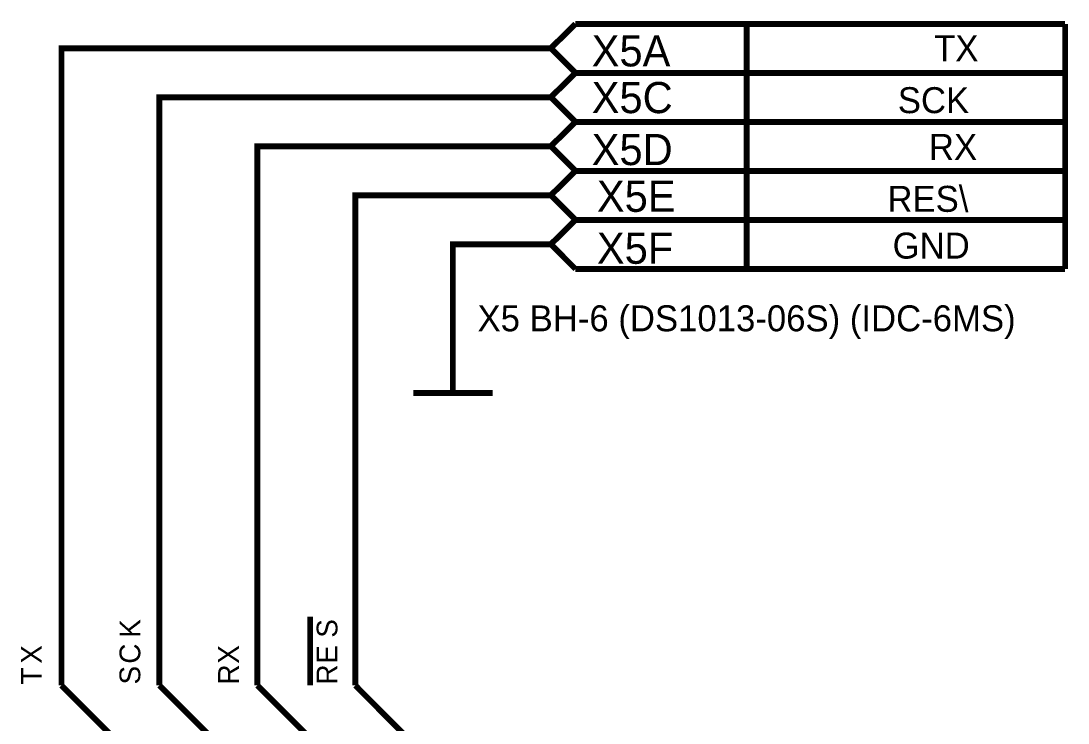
# Model space of a CAD drawing. Header units: millimetres. Extents: x 0 to 420, y 0 to 297.
# Drawn here: x 80.5 to 133.9, y 180.6 to 216.4 of the extents above; entities that cross this region are included whole.
import ezdxf

# ---------------------------------------------------------------- set-up
doc = ezdxf.new("R2010")
doc.units = ezdxf.units.MM
doc.layers.add('Sheet', color=255, linetype='Continuous')

msp = doc.modelspace()

# ---------------------------------------------------------------- linework, layer by layer
at = {"layer": 'Sheet', "const_width": 0.3}
for points in [[(107.549, 215), (108.807, 216.242)], [(108.807, 216.242), (133.799, 216.242)], [(117.546, 216.242), (117.546, 213.742)], [(133.799, 216.242), (133.799, 213.742)], [(105.05, 215), (82.573, 215), (82.573, 182.495)], [(107.549, 215), (105.05, 215)], [(108.807, 213.742), (107.549, 215)], [(107.549, 212.5), (108.807, 213.742)], [(133.799, 213.742), (108.807, 213.742)], [(108.807, 213.742), (133.799, 213.742)], [(117.546, 213.742), (117.546, 211.242)], [(133.799, 213.742), (133.799, 211.242)], [(105.05, 212.5), (87.572, 212.5), (87.572, 182.495)], [(107.549, 212.5), (105.05, 212.5)], [(108.807, 211.242), (107.549, 212.5)], [(107.549, 210), (108.807, 211.242)], [(133.799, 211.242), (108.807, 211.242)], [(108.807, 211.242), (133.799, 211.242)], [(117.546, 211.242), (117.546, 208.741)], [(133.799, 211.242), (133.799, 208.741)], [(105.05, 210), (92.57, 210), (92.57, 182.495)], [(107.549, 210), (105.05, 210)], [(108.807, 208.741), (107.549, 210)], [(107.549, 207.499), (108.807, 208.741)], [(133.799, 208.741), (108.807, 208.741)], [(108.807, 208.741), (133.799, 208.741)], [(117.546, 208.741), (117.546, 206.241)], [(133.799, 208.741), (133.799, 206.241)], [(105.05, 207.499), (97.569, 207.499), (97.569, 182.495)], [(107.549, 207.499), (105.05, 207.499)], [(108.807, 206.241), (107.549, 207.499)], [(107.549, 204.999), (108.807, 206.241)], [(133.799, 206.241), (108.807, 206.241)], [(108.807, 206.241), (133.799, 206.241)], [(117.546, 206.241), (117.546, 203.74)], [(133.799, 206.241), (133.799, 203.74)], [(105.05, 204.999), (102.55, 204.999), (102.55, 202.498)], [(107.549, 204.999), (105.05, 204.999)], [(108.807, 203.74), (107.549, 204.999)], [(133.799, 203.74), (108.807, 203.74)], [(102.55, 202.498), (102.55, 197.415)], [(100.531, 197.415), (104.586, 197.415)], [(95.268, 186.006), (95.268, 184.913)], [(95.268, 184.913), (95.268, 183.704)], [(95.268, 183.704), (95.268, 182.495)], [(82.573, 182.495), (85.073, 179.995)], [(87.572, 182.495), (90.071, 179.995)], [(92.57, 182.495), (95.069, 179.995)], [(97.569, 182.495), (100.068, 179.995)]]:
    msp.add_lwpolyline(points, dxfattribs=at)

# ---------------------------------------------------------------- texts
at = {"layer": 'Sheet'}
for s, height, p in [('X5A', 1.5897, (109.634, 214.073)), ('TX', 1.3247, (127.112, 214.338)), ('X5C', 1.5897, (109.634, 211.689)), ('SCK', 1.3247, (125.259, 211.689)), ('X5D', 1.5897, (109.634, 209.039)), ('RX', 1.3247, (126.847, 209.304)), ('X5E', 1.5897, (109.899, 206.655)), ('RES\\', 1.3247, (124.729, 206.655)), ('X5F', 1.5897, (109.899, 204.005)), ('GND', 1.3247, (124.994, 204.27)), ('X5 BH-6 (DS1013-06S) (IDC-6MS)', 1.32471, (103.808, 200.561))]:
    msp.add_text(s, height=height, dxfattribs=at).set_placement(p)
for s, p in [('K', (86.595, 184.93)), ('S', (96.658, 184.93)), ('X', (81.564, 183.605)), ('C', (86.595, 183.605)), ('X', (91.627, 183.605)), ('E', (96.658, 183.605)), ('T', (81.564, 182.545)), ('S', (86.595, 182.545)), ('R', (91.627, 182.545)), ('R', (96.658, 182.545))]:
    msp.add_text(s, height=1.06, rotation=90, dxfattribs=at).set_placement(p)

doc.saveas('drawing.dxf')
